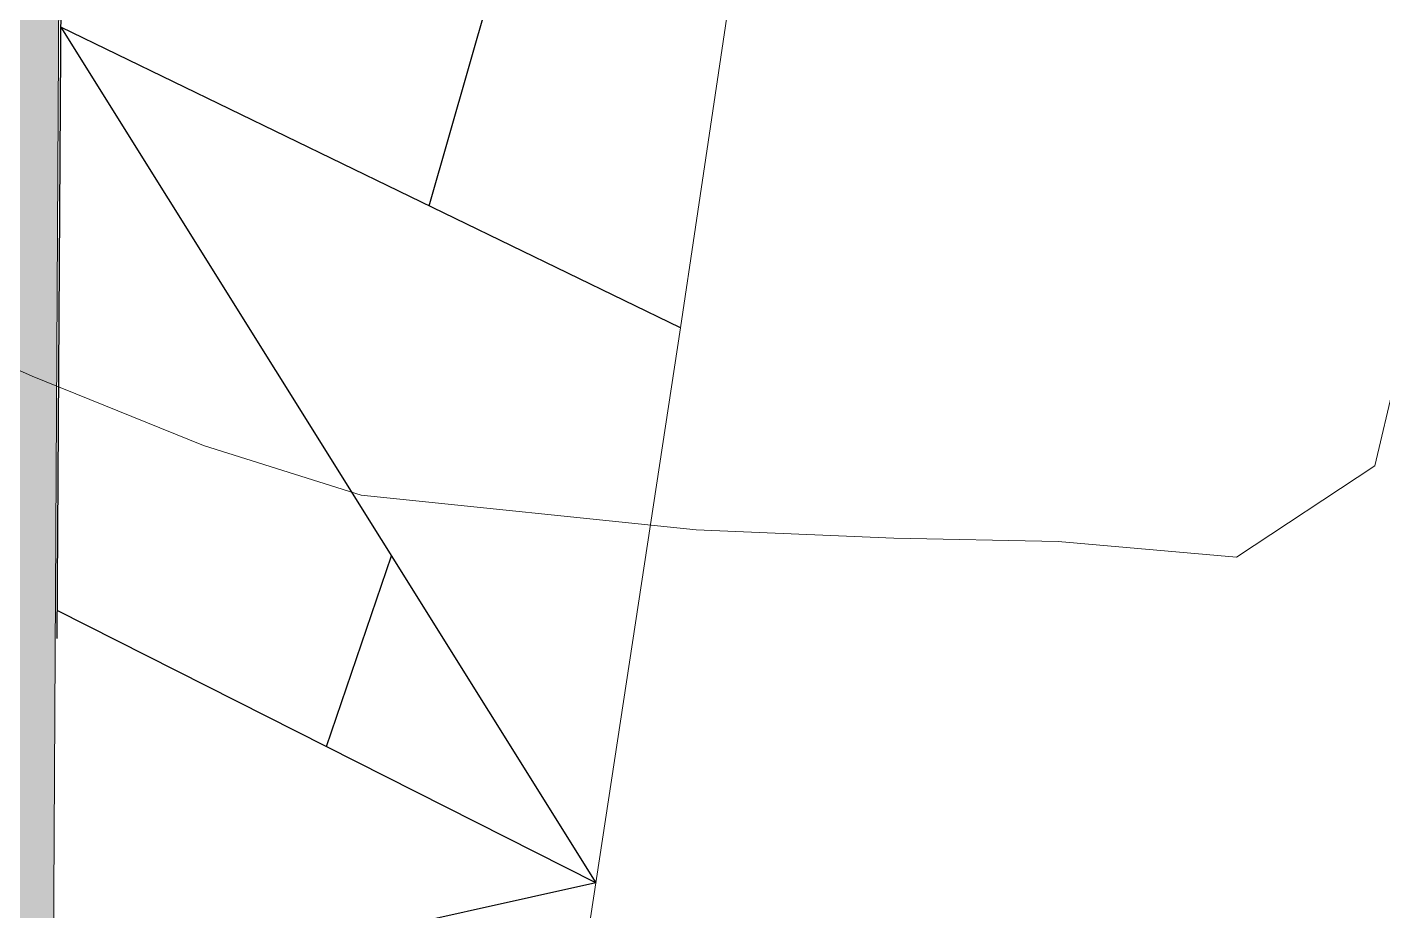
# Model space of a CAD drawing. Header units: millimetres. Extents: x 348 to 2201, y 118 to 1049.
# Drawn here: x 862.62 to 871.41, y 541.9 to 547.64 of the extents above; entities that cross this region are included whole.
import ezdxf

# ---------------------------------------------------------------- set-up
doc = ezdxf.new("R2010")
doc.units = ezdxf.units.MM
for name, color, linetype, lineweight in [('206_MURO_E_MURO_ARRIMO', 7, 'Continuous', 18), ('604_CURVA_INTERM', 7, 'Continuous', 18), ('mur vue', 7, 'Continuous', 13)]:
    doc.layers.add(name, color=color, linetype=linetype, lineweight=lineweight)

msp = doc.modelspace()

# ---------------------------------------------------------------- hatches: boundary and pattern name
at = {"layer": 'mur vue'}
h = msp.add_hatch(dxfattribs=at)
h.set_pattern_fill('AR-HBONE', color=256, scale=0.001, angle=63.03737)
h.set_pattern_definition([(90, (873.67925, 706.85885), (-0.1016, 0.1016), [0.3048, -0.1016]), (180, (873.67925, 706.96045), (-0.1016, 0.1016), [0.3048, -0.1016])])
h.paths.add_polyline_path([(862.8068, 545.3087), (862.6488, 545.3727), (861.6588, 545.8142), (860.4523, 546.204), (860.0496, 546.3165), (860.035, 543.6845), (860.0168, 540.3795), (862.7744, 539.4601)])
h.paths.add_polyline_path([(862.8355, 550.5133), (862.4206, 550.4983), (861.1998, 550.4038), (860.0724, 550.4383), (860.067, 549.4636), (860.0674, 549.4642), (860.0698, 549.4527), (860.0752, 549.4489), (860.0823, 549.4504), (860.0833, 549.4341), (860.0878, 549.4131), (860.1048, 549.3793), (860.0931, 549.3854), (860.0798, 549.3765), (860.0905, 549.3442), (860.0952, 549.3452), (860.097, 549.3301), (860.1056, 549.3137), (860.0962, 549.2898), (860.1024, 549.2911), (860.0839, 549.2177), (860.0795, 549.219), (860.0666, 549.19), (860.0654, 549.1858), (860.0496, 546.3165), (860.4523, 546.204), (861.6588, 545.8142), (862.6488, 545.3727), (862.8068, 545.3087)])
h.paths.add_polyline_path([(866.9342, 556.248), (867.4604, 558.0331), (864.8104, 558.8143), (864.4047, 557.4377), (860.7101, 552.8979), (860.5216, 552.5806), (860.0755, 551.0042), (860.0724, 550.4383), (861.1998, 550.4038), (862.4206, 550.4983), (862.8355, 550.5133), (862.8361, 550.6134), (863.0541, 551.3839)])
h.paths.add_polyline_path([(867.9469, 561.5111), (867.9605, 566.5659), (867.2284, 566.4181), (866.213, 566.3647), (865.1973, 566.3729), (865.1862, 562.258), (865.1846, 561.6448), (864.9682, 559.3495), (864.8104, 558.8143), (867.4604, 558.0331), (867.6937, 558.8245)])
h.paths.add_polyline_path([(867.9754, 572.1439), (868.3005, 576.8636), (868.0428, 576.7367), (866.9772, 576.5699), (865.9534, 576.4602), (865.2241, 576.4016), (865.1973, 566.3729), (866.213, 566.3647), (867.2284, 566.4181), (867.9605, 566.5659)])
h.paths.add_polyline_path([(868.4217, 578.6225), (865.2301, 578.6311), (865.2241, 576.4016), (865.9534, 576.4602), (866.9772, 576.5699), (868.0428, 576.7367), (868.3005, 576.8636)])

# ---------------------------------------------------------------- linework, layer by layer
for p, q in [((862.8095, 543.6708), (862.8534, 550.5998)), ((865.2247, 546.4768), (865.6342, 547.914)), ((862.8346, 547.6361), (866.305, 542.0866)), ((866.8541, 545.6864), (862.8346, 547.6361)), ((864.5578, 542.9694), (864.9789, 544.2072)), ((866.305, 542.0866), (862.8106, 543.8523)), ((866.305, 542.0866), (862.7846, 541.3031))]:
    msp.add_line(p, q)
at = {"layer": '206_MURO_E_MURO_ARRIMO'}
for points in [[(864.6982, 531.5539), (866.8541, 545.6864), (869.3685, 562.5628), (870.5364, 584.4555), (870.7024, 586.2997), (871.8721, 590.0458), (878.6501, 608.0635), (879.2403, 608.8334), (880.2626, 609.6288), (881.4844, 610.282), (882.4203, 610.5995), (883.4405, 610.7377), (896.7598, 610.0348)], [(862.7496, 534.9707), (862.8361, 550.6134), (863.0541, 551.3839)]]:
    msp.add_lwpolyline(points, dxfattribs=at)
at = {"layer": '604_CURVA_INTERM', "elevation": 728, "flags": 128}
msp.add_lwpolyline([(871.6132, 545.8718), (871.358, 544.7911), (870.4602, 544.1978), (869.3034, 544.2992), (868.2385, 544.3218), (866.9566, 544.3755), (864.7832, 544.5999), (863.7588, 544.9228), (862.6488, 545.3727), (861.6588, 545.8142), (860.4523, 546.204), (859.4462, 546.485), (858.2358, 546.7261), (857.3706, 546.6888), (856.207, 546.5286), (854.1083, 546.3713), (853.0465, 546.2445), (851.5138, 546.2008), (850.2878, 546.2715), (849.2103, 546.3602), (848.2113, 546.4732), (846.9915, 546.5582), (845.9326, 546.5274)], dxfattribs=at)

doc.saveas('drawing.dxf')
